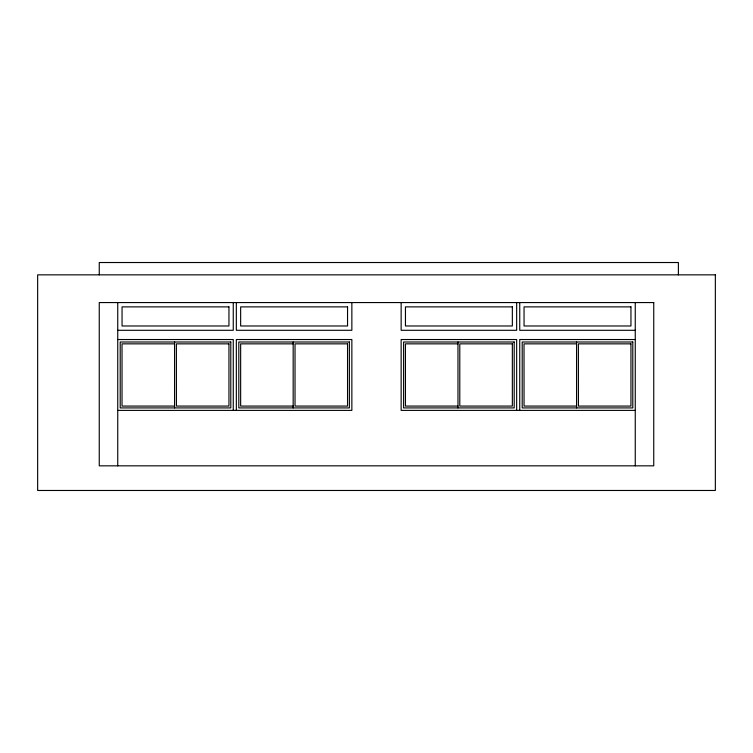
<?xml version="1.0" encoding="UTF-8"?>
<svg xmlns="http://www.w3.org/2000/svg" width="753" height="753" viewBox="0 0 753 753"><rect width="100%" height="100%" fill="white"/><g stroke="black" fill="none" stroke-linecap="round" stroke-linejoin="round"><path stroke-width="1.13" d="M117.741 330.294L233.261 330.294L233.261 302.565M635.259 330.294L519.739 330.294L519.739 302.565M117.741 339.537L233.261 339.537L233.261 410.385M635.259 339.537L519.739 339.537L519.739 410.385M174.574 343.848L122.024 343.848L122.024 406.074L174.574 406.074M293.171 343.848L240.649 343.848L240.649 406.074L293.171 406.074M457.975 343.848L405.425 343.848L405.453 406.074L457.975 406.074M576.572 343.848L524.022 343.848L524.05 406.074L576.572 406.074M117.741 410.385L351.858 410.385L351.858 339.537L236.338 339.537L236.338 410.385M635.259 410.385L401.142 410.385L401.142 339.537L516.662 339.537L516.662 410.385M678.387 274.845L678.387 262.524L99.255 262.524L99.255 274.845M635.259 302.565L635.259 465.834M576.572 342.003L576.572 407.919M516.662 302.565L516.662 330.294L401.142 330.294L401.142 302.565M457.975 342.003L457.975 407.919M351.858 302.565L351.858 330.294L236.338 330.294L236.338 302.565M293.171 342.003L293.171 407.919M174.574 342.003L174.574 407.919M117.741 302.565L117.741 465.834M715.35 274.845L37.65 274.845L37.65 490.476L715.35 490.476L715.35 274.845M653.745 302.565L99.255 302.565L99.255 465.834L653.745 465.834L653.745 302.565M228.95 306.885L122.052 306.885L122.052 325.983L228.95 325.983L228.95 306.885M347.547 306.885L240.649 306.885L240.649 325.983L347.547 325.983L347.547 306.885M512.351 306.885L405.453 306.885L405.453 325.983L512.351 325.983L512.351 306.885M630.948 306.885L524.05 306.885L524.05 325.983L630.948 325.983L630.948 306.885M230.794 342.003L120.207 342.003L120.207 407.919L230.794 407.919L230.794 342.003M349.392 342.003L238.805 342.003L238.805 407.919L349.392 407.919L349.392 342.003M514.195 342.003L403.608 342.003L403.608 407.919L514.195 407.919L514.195 342.003M632.793 342.003L522.206 342.003L522.206 407.919L632.793 407.919L632.793 342.003M228.95 343.848L176.39 343.848L176.428 406.074L228.95 406.074L228.95 343.848M347.547 343.848L295.025 343.848L295.025 406.074L347.547 406.074L347.547 343.848M512.351 343.848L459.791 343.848L459.791 406.074L512.351 406.074L512.351 343.848M630.948 343.848L578.389 343.848L578.426 406.074L630.948 406.074L630.948 343.848"/></g></svg>
